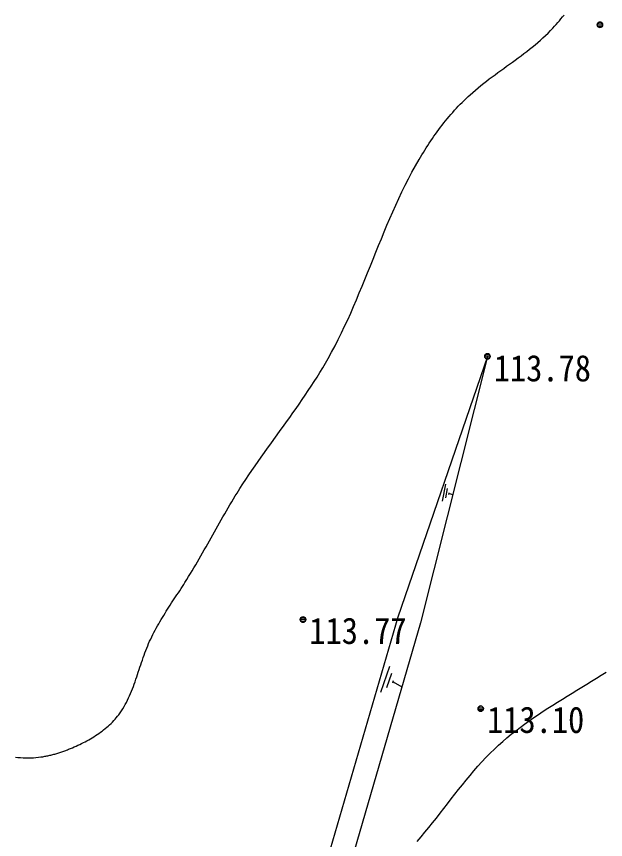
# Model space of a CAD drawing. Units: millimetres, scale not verified. Extents: x -200000 to 200000, y -137500 to 137500.
# Drawn here: x -60621 to -44300, y -66255 to -43442 of the extents above; entities that cross this region are included whole.
import ezdxf
from ezdxf.enums import TextEntityAlignment as Align

# ---------------------------------------------------------------- set-up
doc = ezdxf.new("R2010")
doc.units = ezdxf.units.MM
doc.header["$LTSCALE"] = 500
doc.layers.add('0-4_S-BGD', color=5, linetype='Continuous')
doc.layers.add('0-6_S-BGD-LWCN', color=7, linetype='Continuous')
doc.styles.add('ＭＳ ゴシック', font='')
doc.styles.get('ＭＳ ゴシック').set_extended_font_data('MS Gothic')

msp = doc.modelspace()

# ---------------------------------------------------------------- linework, layer by layer
at = {"layer": '0-4_S-BGD'}
for p, q in [((-44525.4, -43650), (-44382.6, -43650)), ((-44525.4, -43650), (-44382.6, -43650)), ((-44524, -43700), (-44384, -43700)), ((-44524, -43700), (-44384, -43700)), ((-44471.2, -43600), (-44436.8, -43600)), ((-44471.2, -43600), (-44436.8, -43600)), ((-47644.7, -52850), (-47497.3, -52850)), ((-47644.7, -52850), (-47497.3, -52850)), ((-47636.8, -52900), (-47505.2, -52900)), ((-47636.8, -52900), (-47505.2, -52900)), ((-47610.1, -52800), (-47531.9, -52800)), ((-47610.1, -52800), (-47531.9, -52800)), ((-48815.1, -56871.6), (-48728, -56407.7)), ((-48725.9, -56780.3), (-48678, -56525.1)), ((-48636.7, -56689), (-48628, -56642.6)), ((-48632.4, -56665.8), (-48529.9, -56691.4)), ((-52755.6, -60150), (-52606.4, -60150)), ((-52755.6, -60150), (-52606.4, -60150)), ((-52743.1, -60200), (-52618.9, -60200)), ((-52743.1, -60200), (-52618.9, -60200)), ((-52728.5, -60100), (-52633.5, -60100)), ((-52728.5, -60100), (-52633.5, -60100)), ((-50521.3, -62165.6), (-50278, -61447.4)), ((-50358.8, -62040.5), (-50225, -61645.5)), ((-50196.4, -61915.4), (-50172, -61843.5)), ((-50184.2, -61879.5), (-49939, -62026.1)), ((-47827.7, -62600), (-47686.3, -62600)), ((-47827.7, -62600), (-47686.3, -62600)), ((-47827.7, -62650), (-47686.3, -62650)), ((-47827.7, -62650), (-47686.3, -62650))]:
    msp.add_line(p, q, dxfattribs=at)
for points in [[(-47571, -52864), (-50058, -60091), (-52060, -66967), (-55205, -76495), (-55977, -76544), (-57519, -76957), (-60711, -74799), (-64539, -72987), (-69245, -71566), (-73664, -69460), (-77665, -66452), (-82416, -64059), (-83991, -60489), (-84780, -56494), (-84713, -51765), (-84902, -43794), (-82312, -31151)], [(-47571, -52864), (-49422, -60252), (-51421, -67112), (-54010, -77154), (-56984, -78178)]]:
    msp.add_lwpolyline(points, dxfattribs=at)
for centre in [(-44454, -43673), (-47571, -52864), (-52681, -60158), (-47757, -62625)]:
    msp.add_circle(centre, 75, dxfattribs=at)
for centre, start, end in [((-44454, -43673), 90, 270), ((-44454, -43673), 270, 90), ((-47571, -52864), 90, 270), ((-47571, -52864), 270, 90), ((-52681, -60158), 90, 270), ((-52681, -60158), 270, 90), ((-47757, -62625), 90, 270), ((-47757, -62625), 270, 90)]:
    msp.add_arc(centre, 75, start, end, dxfattribs=at)
at = {"layer": '0-6_S-BGD-LWCN'}
for points in [[(-47597.8, -45234.3), (-47519.2, -45174.3), (-47440, -45114.9), (-47360.4, -45056), (-47280.5, -44997.4), (-47200.4, -44939.2), (-47120.1, -44881.2), (-47039.7, -44823.3), (-46959.4, -44765.4), (-46879.2, -44707.4), (-46799.3, -44649.3), (-46719.6, -44590.9), (-46640.4, -44532.1), (-46561.6, -44472.8), (-46483.5, -44413.1), (-46406, -44352.6), (-46329.4, -44291.5), (-46253.6, -44229.5), (-46178.7, -44166.5), (-46105, -44102.6), (-46032.3, -44037.5), (-45961, -43971.2), (-45890.9, -43903.6), (-45822.3, -43834.7), (-45755.3, -43764.2), (-45709.7, -43714.4), (-45664.9, -43663.9), (-45620.7, -43612.7), (-45577.2, -43560.9), (-45534.3, -43508.6), (-45491.9, -43455.6), (-45450, -43402.2)], [(-49757.9, -47941.1), (-49663.3, -47761.8), (-49565.6, -47584), (-49464.7, -47407.8), (-49425.8, -47341.9), (-49386.4, -47276.3), (-49346.5, -47210.9), (-49306.1, -47145.8), (-49265.2, -47081), (-49223.8, -47016.6), (-49181.8, -46952.5), (-49139.3, -46888.7), (-49096.3, -46825.4), (-49052.7, -46762.4), (-49008.5, -46699.9), (-48963.8, -46637.7), (-48918.5, -46576), (-48872.6, -46514.8), (-48826.1, -46454.1), (-48779, -46393.8), (-48731.3, -46334.1), (-48683, -46274.9), (-48634.1, -46216.2), (-48584.6, -46158.1), (-48534.4, -46100.6), (-48483.6, -46043.7), (-48432.2, -45987.4), (-48380.1, -45931.7), (-48327.3, -45876.7), (-48273.9, -45822.3), (-48219.8, -45768.6), (-48165, -45715.6), (-48109.5, -45663.3), (-48053.3, -45611.8), (-47979.8, -45546.3), (-47905.2, -45482), (-47829.6, -45418.7), (-47753.1, -45356.4), (-47675.8, -45295), (-47597.8, -45234.3)], [(-52961, -54430.9), (-52874.5, -54308.1), (-52788.5, -54185.1), (-52703.3, -54061.6), (-52618.9, -53937.8), (-52535.5, -53813.4), (-52453.1, -53688.5), (-52371.8, -53562.9), (-52291.8, -53436.7), (-52213.1, -53309.8), (-52135.8, -53182.1), (-52060.1, -53053.6), (-51986.1, -52924.1), (-51889, -52748.2), (-51794.9, -52570.6), (-51703.5, -52391.5), (-51614.6, -52211.1), (-51528, -52029.3), (-51443.6, -51846.4), (-51360.9, -51662.5), (-51279.9, -51477.6), (-51200.3, -51291.9), (-51122, -51105.5), (-51044.5, -50918.5), (-50967.9, -50731.1), (-50891.7, -50543.2), (-50815.9, -50355.2), (-50740.2, -50167), (-50664.3, -49978.8), (-50588.1, -49790.7), (-50511.3, -49602.9), (-50433.7, -49415.3), (-50355.1, -49228.3), (-50275.3, -49041.8), (-50194, -48856), (-50111, -48670.9), (-50026.2, -48486.8), (-49939.2, -48303.7), (-49849.8, -48121.8), (-49757.9, -47941.1)], [(-55510.4, -58390.5), (-55463, -58307.5), (-55415.9, -58224.3), (-55368.9, -58141.1), (-55322, -58057.8), (-55275.2, -57974.5), (-55228.5, -57891.1), (-55181.7, -57807.7), (-55135, -57724.4), (-55088.2, -57641), (-55041.3, -57557.7), (-54994.2, -57474.5), (-54947, -57391.4), (-54899.6, -57308.4), (-54851.9, -57225.6), (-54804, -57142.9), (-54755.7, -57060.4), (-54707.1, -56978.2), (-54658.1, -56896.1), (-54608.6, -56814.3), (-54558.7, -56732.8), (-54508.3, -56651.6), (-54428.1, -56524.7), (-54346.7, -56398.5), (-54264.2, -56273), (-54180.6, -56148.1), (-54096.1, -56023.7), (-54010.8, -55899.9), (-53924.8, -55776.5), (-53838.2, -55653.4), (-53751, -55530.7), (-53663.5, -55408.2), (-53575.7, -55285.9), (-53487.6, -55163.8), (-53399.5, -55041.8), (-53311.4, -54919.8), (-53223.4, -54797.7), (-53135.6, -54675.6), (-53048.1, -54553.3), (-52961, -54430.9)], [(-56985.3, -60883.9), (-56958.4, -60821), (-56930.5, -60758.5), (-56901.8, -60696.6), (-56872.3, -60635.1), (-56842, -60574.1), (-56810.9, -60513.6), (-56779.2, -60453.5), (-56746.8, -60393.7), (-56713.8, -60334.3), (-56680.2, -60275.3), (-56646.1, -60216.6), (-56611.5, -60158.1), (-56576.5, -60100), (-56541, -60042), (-56505.2, -59984.3), (-56469.1, -59926.8), (-56432.6, -59869.5), (-56396, -59812.3), (-56359.1, -59755.2), (-56322, -59698.3), (-56284.9, -59641.4), (-56247.6, -59584.5), (-56210.3, -59527.7), (-56173.1, -59470.9), (-56135.8, -59414), (-56098.6, -59357.1), (-56061.6, -59300.2), (-56024.7, -59243.1), (-55988, -59185.9), (-55951.6, -59128.6), (-55900.8, -59047.6), (-55850.6, -58966.3), (-55800.8, -58884.8), (-55751.5, -58802.9), (-55702.6, -58720.9), (-55654, -58638.5), (-55605.9, -58556), (-55558, -58473.3), (-55510.4, -58390.5)], [(-58120.8, -63144.1), (-58079.9, -63108.5), (-58040, -63072.1), (-58000.9, -63034.9), (-57962.8, -62997), (-57925.7, -62958.3), (-57889.7, -62918.8), (-57854.7, -62878.6), (-57820.8, -62837.5), (-57788.1, -62795.7), (-57748.1, -62741.4), (-57709.9, -62685.8), (-57673.4, -62629.1), (-57638.6, -62571.2), (-57605.3, -62512.3), (-57573.3, -62452.5), (-57542.8, -62391.7), (-57513.4, -62330), (-57485.2, -62267.6), (-57458, -62204.4), (-57431.8, -62140.6), (-57406.4, -62076.2), (-57381.8, -62011.2), (-57357.8, -61945.8), (-57334.4, -61879.9), (-57311.5, -61813.6), (-57288.9, -61747.1), (-57266.6, -61680.4), (-57244.4, -61613.4), (-57222.4, -61546.4), (-57200.3, -61479.3), (-57178.2, -61412.3), (-57155.8, -61345.3), (-57133.1, -61278.5), (-57110, -61211.8), (-57086.5, -61145.5), (-57062.3, -61079.4), (-57037.5, -61013.8), (-57011.8, -60948.6), (-56985.3, -60883.9)], [(-48369.3, -64865.3), (-48265.1, -64734.4), (-48159.9, -64604.5), (-48053.6, -64476), (-47945.9, -64349.1), (-47836.6, -64224), (-47725.4, -64101), (-47612.2, -63980.4), (-47496.8, -63862.3), (-47378.8, -63747), (-47265.2, -63641.2), (-47149.3, -63537.9), (-47031.3, -63437), (-46911.2, -63338.4), (-46789.3, -63242), (-46665.6, -63147.5), (-46540.3, -63054.9), (-46413.4, -62964), (-46285.2, -62874.6), (-46155.8, -62786.5), (-46025.2, -62699.8), (-45893.7, -62614.1), (-45761.3, -62529.3), (-45628.3, -62445.4), (-45494.6, -62362), (-45360.5, -62279.2), (-45226, -62196.7), (-45091.3, -62114.4), (-44956.6, -62032.1), (-44822, -61949.8), (-44687.5, -61867.2), (-44553.3, -61784.1), (-44419.7, -61700.5), (-44286.6, -61616.2)], [(-59610.9, -63899.1), (-59583.5, -63891.7), (-59556.2, -63884.1), (-59528.8, -63876.2), (-59501.5, -63868.1), (-59474.2, -63859.8), (-59447, -63851.2), (-59419.8, -63842.4), (-59392.6, -63833.4), (-59365.4, -63824.1), (-59338.3, -63814.6), (-59311.1, -63805), (-59284.1, -63795.1), (-59257, -63785), (-59230, -63774.8), (-59203, -63764.3), (-59176, -63753.7), (-59149.1, -63742.9), (-59122.1, -63731.9), (-59070.8, -63710.5), (-59019.5, -63688.4), (-58968.4, -63665.7), (-58917.6, -63642.4), (-58867, -63618.4), (-58816.7, -63593.9), (-58766.7, -63568.6), (-58717.1, -63542.8), (-58667.9, -63516.2), (-58619.1, -63489), (-58570.7, -63461.1), (-58522.9, -63432.6), (-58475.6, -63403.4), (-58428.9, -63373.4), (-58382.8, -63342.8), (-58337.3, -63311.5), (-58292.5, -63279.5), (-58248.4, -63246.7), (-58205.1, -63213.3), (-58162.5, -63179.1), (-58120.8, -63144.1)], [(-60651.8, -63972.9), (-60580.3, -63979.1), (-60508.8, -63984), (-60437.5, -63987.5), (-60366.3, -63989.5), (-60295.1, -63990), (-60224.1, -63988.8), (-60153.2, -63985.9), (-60082.5, -63981.2), (-60011.8, -63974.6), (-59941.3, -63966), (-59913.7, -63962), (-59886, -63957.8), (-59858.4, -63953.2), (-59830.8, -63948.4), (-59803.2, -63943.2), (-59775.7, -63937.7), (-59748.2, -63932), (-59720.7, -63926), (-59693.2, -63919.7), (-59665.7, -63913.1), (-59638.3, -63906.2), (-59610.9, -63899.1)], [(-49517.4, -66307.6), (-49408.9, -66180.8), (-49301.8, -66052.5), (-49196.1, -65922.8), (-49091.3, -65792), (-48987.5, -65660.3), (-48884.2, -65527.9), (-48781.3, -65395.2), (-48678.6, -65262.3), (-48575.9, -65129.5), (-48472.9, -64997.1), (-48369.3, -64865.3)]]:
    msp.add_lwpolyline(points, dxfattribs=at)

# ---------------------------------------------------------------- texts
at = {"layer": '0-4_S-BGD', "style": 'ＭＳ ゴシック', "width": 0.9}
for s, p in [('113.78', (-47395.5, -53776.2)), ('113.77', (-52505.5, -61054.1)), ('113.10', (-47581.5, -63521.1))]:
    msp.add_text(s, height=733.1, dxfattribs=at).set_placement(p, align=Align.BOTTOM_LEFT)

doc.saveas('drawing.dxf')
